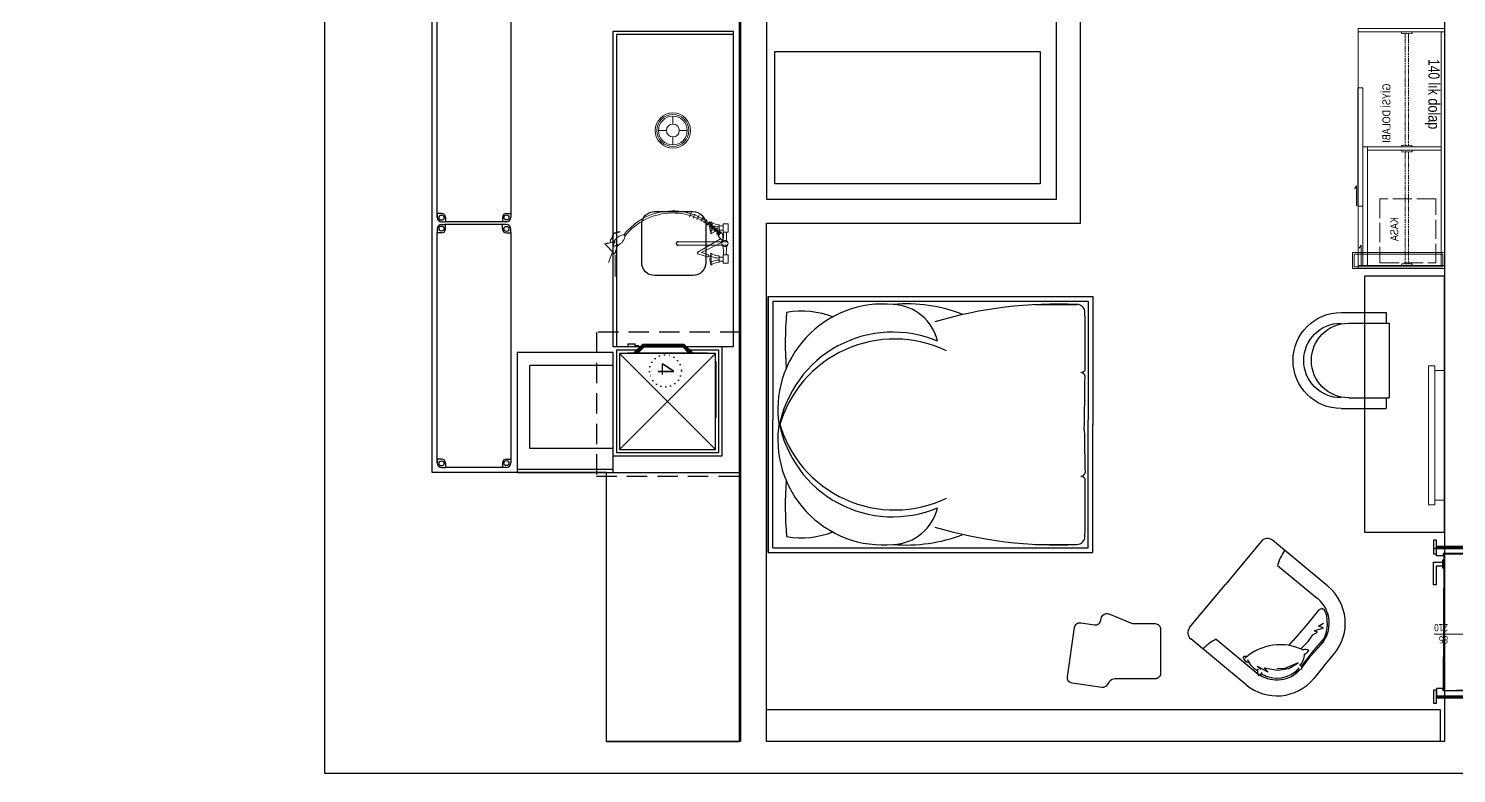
# Model space of a CAD drawing. Header units: millimetres. Extents: x 7687 to 15428, y -715 to 4028.
# Drawn here: x 12836 to 13728, y -715 to -249 of the extents above; entities that cross this region are included whole.
import ezdxf
from ezdxf.enums import TextEntityAlignment as Align

# ---------------------------------------------------------------- set-up
doc = ezdxf.new("R2010")
doc.units = ezdxf.units.MM
for name, pattern in [('ACAD_ISO02W100', [15, 12, -3]), ('ACAD_ISO07W100', [3, 0, -3]), ('DASHDOT', [1, 0.5, -0.25, 0, -0.25]), ('HIDDEN', [0.375, 0.25, -0.125]), ('HIDDENX2', [19.05, 12.7, -6.35])]:
    doc.linetypes.add(name, pattern=pattern)
for name, color, linetype, lineweight in [('A-WINDOW_TAG', 2, 'Continuous', 5), ('ahşap kesit', 44, 'Continuous', 40), ('AHŞAP_gör', 44, 'Continuous', 20), ('gorunus01', 252, 'Continuous', 9), ('mermer', 13, 'Continuous', 25), ('MİMARİ SEYREK Y', 253, 'ACAD_ISO07W100', 25), ('olcu', 1, 'Continuous', 18), ('SS_FURNITURE', 23, 'Continuous', 25), ('SS_TEXT', 7, 'Continuous', 20)]:
    doc.layers.add(name, color=color, linetype=linetype, lineweight=lineweight)
for name, color, linetype in [('AI-kapi', 1, 'Continuous'), ('FAGOR MUTFAK', 171, 'Continuous'), ('GOR020', 140, 'Continuous'), ('KITCHEN', 1, 'Continuous'), ('TEFRIS', 44, 'Continuous')]:
    doc.layers.add(name, color=color, linetype=linetype)
doc.layers.add('ss_glass furniture', color=7, linetype='Continuous', lineweight=9, true_color=0x85abb0)
doc.styles.add('ARIEL50SD', font='ARIALN.TTF', dxfattribs={"height": 9})
doc.styles.add('OTEL AKSARAY', font='', dxfattribs={"width": 0.8})
doc.styles.get("Standard").update_dxf_attribs({"font": 'arial.ttf'})
doc.styles.get('OTEL AKSARAY').set_extended_font_data('FrankRuehl')

# ---------------------------------------------------------------- blocks, each defined once
blk = doc.blocks.new('WINDOW_TAG')
blk.add_line((0, -813), (0, 0))
blk.add_circle((0, 166), 166)
at = {"style": 'ARIEL50SD'}
blk.add_attdef('POZNO', text='', height=90, dxfattribs=at).set_placement((0, 166), align=Align.MIDDLE)
blk.add_attdef('WIDTH', text='', height=90, rotation=90, dxfattribs=at).set_placement((0, -813), align=Align.BOTTOM_LEFT)
blk.add_attdef('HEIGHT', text='', height=90, rotation=90, dxfattribs=at).set_placement((35, -813), align=Align.TOP_LEFT)
blk = doc.blocks.new('södb')
at = {"color": 1}
for points in [[(11995.55, 1679.62), (11995.55, 1671.62), (11997.55, 1671.62), (11997.55, 1679.62)], [(12017.48, 1677.62), (12017.48, 1669.62), (12019.48, 1669.62), (12019.48, 1677.62)], [(12017.48, 1674.52), (12017.48, 1673.02), (11997.55, 1673.02), (11997.55, 1674.52)], [(11997.55, 1588.07), (11997.55, 1593.37), (11996.85, 1593.37), (11996.85, 1588.07)], [(12012.78, 1588.07), (12012.78, 1593.37), (12013.48, 1593.37), (12013.48, 1588.07)], [(11995.55, 1582.42), (11995.55, 1574.42), (11997.55, 1574.42), (11997.55, 1582.42)], [(12017.48, 1581.02), (12017.48, 1579.52), (11997.55, 1579.52), (11997.55, 1581.02)], [(12017.48, 1584.42), (12017.48, 1575.82), (12019.48, 1575.82), (12019.48, 1584.42)]]:
    blk.add_lwpolyline(points, close=True, dxfattribs=at)
at = {"color": 8, "linetype": 'HIDDEN'}
blk.add_lwpolyline([(11997.55, 1669.62), (11913.26, 1669.62)], dxfattribs=at)
at = {"color": 1}
for points in [[(11997.55, 1673.77), (12017.48, 1673.77)], [(11997.55, 1673.02), (11997.55, 1670.02), (12013.28, 1670.02), (12013.28, 1668.52), (12017.48, 1668.52), (12017.48, 1671.49), (12017.48, 1671.49), (12017.48, 1673.02)], [(12017.48, 1673.02), (11997.55, 1673.02)], [(12012.78, 1584.32), (11997.55, 1584.32), (11997.55, 1669.62), (12013.18, 1669.84), (12012.78, 1584.32)], [(11990.95, 1603.51), (11990.95, 1603.51), (11990.95, 1589.51), (11996.85, 1589.51), (11996.85, 1592.01), (11992.7, 1592.01), (11992.7, 1603.51)], [(11992.7, 1603.51), (11990.95, 1603.51)], [(12019.38, 1603.62), (12019.38, 1603.62), (12019.38, 1589.62), (12013.48, 1589.62), (12013.48, 1592.12), (12017.63, 1592.12), (12017.63, 1603.62)], [(12017.63, 1603.62), (12019.38, 1603.62)], [(11997.55, 1581.02), (11997.55, 1584.02), (12013.28, 1584.02), (12013.28, 1585.52), (12017.48, 1585.52), (12017.48, 1582.56), (12017.48, 1582.56), (12017.48, 1581.02), (12019.48, 1581.02), (11997.55, 1581.02)], [(11997.55, 1580.27), (12017.48, 1580.27)]]:
    blk.add_lwpolyline(points, dxfattribs=at)
at = {"color": 8, "linetype": 'HIDDEN'}
blk.add_arc((12001.49, 1672.52), 88.29, 181.8822, 267.44214, dxfattribs=at)
at = {"layer": 'A-WINDOW_TAG'}
ref = blk.add_blockref('WINDOW_TAG', (11978.24, 1634.47), dxfattribs=dict(at, xscale=-0.05000000000000022, yscale=0.05000000000000022, zscale=0.05000000000000022, rotation=89.99932410386701))
ref.add_attrib('WIDTH', '85', dxfattribs={"layer": '0', "height": 4.5, "rotation": 359.99932, "style": 'ARIEL50SD'}).set_placement((12010.32, 1634.47), align=Align.BOTTOM_LEFT)
ref.add_attrib('HEIGHT', '210', dxfattribs={"layer": '0', "height": 4.5, "rotation": 359.99932, "style": 'ARIEL50SD'}).set_placement((12010.38, 1632.74), align=Align.TOP_LEFT)
ref.add_attrib('POZNO', 'K3', dxfattribs={"layer": '0', "height": 4.5, "style": 'ARIEL50SD'}).set_placement((11969.94, 1634.47), align=Align.MIDDLE)
blk = doc.blocks.new('dt')
at = {"color": 30, "linetype": 'DASHDOT', "true_color": 0xf26722}
for p, q in [((92634.96, -4949.63), (92704.95, -4949.63)), ((92708.97, -4949.63), (92778.96, -4949.63)), ((92634.96, -4951.63), (92704.95, -4951.63)), ((92708.97, -4951.63), (92778.96, -4951.63))]:
    blk.add_line(p, q, dxfattribs=at)
at = {"color": 242, "linetype": 'ACAD_ISO02W100', "true_color": 0xcd2027}
blk.add_lwpolyline([(92738.46, -4933.83), (92778.46, -4933.83), (92778.46, -4968.83), (92738.46, -4968.83), (92738.46, -4933.83)], dxfattribs=at)
at = {"color": 30, "linetype": 'DASHDOT', "true_color": 0xf26722}
for points in [[(92633.95, -4947.33), (92634.96, -4947.33), (92634.96, -4953.93), (92633.95, -4953.93)], [(92705.96, -4947.33), (92704.95, -4947.33), (92704.95, -4953.93), (92705.96, -4953.93)], [(92707.96, -4947.33), (92708.97, -4947.33), (92708.97, -4953.93), (92707.96, -4953.93)], [(92779.97, -4947.33), (92778.96, -4947.33), (92778.96, -4953.93), (92779.97, -4953.93)]]:
    blk.add_lwpolyline(points, close=True, dxfattribs=at)
at = {"layer": 'ahşap kesit', "lineweight": -2}
for p, q in [((92633.95, -4974.13), (92633.95, -4920.13)), ((92633.95, -4920.13), (92779.97, -4920.13)), ((92779.97, -4920.13), (92779.97, -4974.13)), ((92705.96, -4972.13), (92705.96, -4926.15)), ((92705.96, -4926.15), (92707.96, -4926.15)), ((92707.96, -4972.13), (92707.96, -4926.15)), ((92779.97, -4972.13), (92633.95, -4972.13))]:
    blk.add_line(p, q, dxfattribs=at)
for points in [[(92779.97, -4920.13), (92781.97, -4920.13), (92781.97, -4974.13), (92631.95, -4974.13), (92631.95, -4920.13), (92633.95, -4920.13)], [(92742.7, -4919.17), (92730.26, -4919.17), (92732.13, -4917.85)], [(92779.71, -4922.19), (92767.26, -4922.19), (92769.13, -4920.87)]]:
    blk.add_lwpolyline(points, dxfattribs=at)
for points in [[(92668.96, -4920.11), (92742.96, -4920.11), (92742.96, -4923.13), (92668.96, -4923.13)], [(92705.96, -4923.13), (92779.97, -4923.13), (92779.97, -4926.15), (92705.96, -4926.15)]]:
    blk.add_lwpolyline(points, close=True, dxfattribs=at)
at = {"layer": 'SS_TEXT', "char_height": 5, "attachment_point": 7, "rotation": 360}
for s, insert in [('\\pi27.06147;{\\W0.8;GİYSİ DOLABI}', (92639.35, -4940.44, -41.69)), ('\\pi37.88548;{\\W0.8;KASA}', (92711.96, -4945.37, -41.69))]:
    blk.add_mtext_dynamic_manual_height_columns(s, width=90.2785, gutter_width=12.5, heights=[49.87], dxfattribs=dict(at, insert=insert))
blk = doc.blocks.new('453Q4')
at = {"layer": 'TEFRIS'}
for p, q in [((1446.85, 4880.58), (1446.85, 4800.58)), ((1449.85, 4877.58), (1449.85, 4803.58)), ((1449.85, 4877.58), (1646.85, 4877.58)), ((1613.43, 4875.58), (1639.85, 4875.58)), ((1646.85, 4877.58), (1646.85, 4803.58)), ((1446.85, 4720.58), (1446.85, 4800.58)), ((1449.85, 4723.58), (1449.85, 4803.58)), ((1646.85, 4723.58), (1646.85, 4803.58)), ((1449.85, 4723.58), (1646.85, 4723.58)), ((1613.43, 4725.58), (1639.85, 4725.58))]:
    blk.add_line(p, q, dxfattribs=at)
for points in [[(1446.85, 4880.58), (1649.85, 4880.58), (1649.85, 4800.58)], [(1446.85, 4800.58), (1446.85, 4800.58), (1446.85, 4880.58)], [(1446.85, 4720.58), (1649.85, 4720.58), (1649.85, 4800.58)], [(1446.85, 4800.58), (1446.85, 4800.58), (1446.85, 4720.58)]]:
    blk.add_lwpolyline(points, dxfattribs=at)
for centre, radius, start, end in [((1518.85, 4809.94), 65.94, 84.58806, 189.40422), ((1467.67, 4817.97), 53.46, 68.04557, 99.95685), ((1533.17, 4776.62), 99.3, 69.14218, 94.67824), ((1523.72, 4845.73), 29.88, 13.25582, 87.40212), ((1627.73, 4606.65), 269.21, 87.41977, 106.53848), ((1639.85, 4870.58), 5, 0, 90), ((1668.77, 4851.43), 211.22, 174.7863, 184.28056), ((466.09, 4849.62), 1178.94, 359.27121, 1.019), ((1524.71, 4786.2), 72.09, 67.06558, 169.63304), ((1525.9, 4779.18), 74.82, 64.29347, 164.50487), ((1642.3, 4836.16), 3.05, 268.10178, 329.78786), ((1641.99, 4830.15), 2.97, 13.38104, 86.03795), ((-1784.58, 4862.87), 3429.61, 358.9043, 359.46488), ((1518.85, 4791.23), 65.94, 170.59578, 275.41194), ((1524.71, 4814.97), 72.09, 190.36696, 292.93442), ((1525.9, 4821.99), 74.82, 195.49513, 295.70653), ((4723.03, 4838.36), 3078.9, 180.76437, 181.26594), ((1668.77, 4749.74), 211.22, 175.71944, 185.2137), ((1641.99, 4771.02), 2.97, 273.96205, 346.61896), ((1642.3, 4765.01), 3.05, 30.21214, 91.89822), ((466.09, 4751.55), 1178.94, 358.981, 0.72879), ((1523.72, 4755.44), 29.88, 272.59788, 346.74418), ((1467.67, 4783.2), 53.46, 260.04315, 291.95443), ((1533.17, 4824.55), 99.3, 265.32176, 290.85782), ((1627.73, 4994.52), 269.21, 253.46152, 272.58023), ((1639.85, 4730.58), 5, 270, 0)]:
    blk.add_arc(centre, radius, start, end, dxfattribs=at)
blk = doc.blocks.new('gj')
at = {"layer": 'TEFRIS'}
for p, q in [((94179.6, -4419.09), (94188.71, -4414.97)), ((94179.6, -4419.09), (94170.49, -4423.21)), ((94192.44, -4424.26), (94183.89, -4428.59)), ((94195.04, -4424.18), (94198.2, -4422.7)), ((94184.19, -4429.25), (94171.79, -4434.66)), ((94175.26, -4432.04), (94183.89, -4428.59)), ((94184.19, -4429.25), (94192.2, -4425.5)), ((94200.01, -4427.46), (94193.29, -4428.01)), ((94193.29, -4428.01), (94202.19, -4428.63)), ((94206.75, -4429.55), (94200.01, -4427.46)), ((94202.19, -4428.63), (94206.71, -4430.56)), ((94213.52, -4434.61), (94206.75, -4429.55)), ((94217.06, -4437.32), (94212.64, -4431.2)), ((94212.64, -4431.2), (94213.52, -4434.61)), ((94212.86, -4431.51), (94212.82, -4431.53)), ((94214.95, -4429.31), (94214.84, -4429.43)), ((94232.68, -4463.69), (94218.79, -4432.97)), ((94228.4, -4429.95), (94246.94, -4470.96)), ((94166.39, -4441.25), (94164.11, -4446.69)), ((94168.72, -4437.75), (94166.39, -4441.25)), ((94171.98, -4434.48), (94168.72, -4437.75)), ((94175.37, -4441.6), (94169.27, -4440.76)), ((94169.27, -4440.76), (94171.64, -4443.12)), ((94177.3, -4439.75), (94173.83, -4440.01)), ((94173.83, -4440.01), (94175.37, -4441.6)), ((94176.87, -4447.46), (94189.9, -4441.88)), ((94181.6, -4437.32), (94177.3, -4439.75)), ((94186.19, -4435.83), (94181.6, -4437.32)), ((94187.01, -4435.49), (94186.19, -4435.83)), ((94187.01, -4435.49), (94187.81, -4435.1)), ((94193.59, -4440.39), (94189.9, -4441.88)), ((94215.82, -4434.57), (94217.06, -4437.32)), ((94164.11, -4446.69), (94164.03, -4450.49)), ((94164.03, -4450.49), (94164.9, -4452.05)), ((94167.36, -4452.08), (94176.87, -4447.46)), ((94171.64, -4443.12), (94168.17, -4443.39)), ((94178.01, -4488.4), (94164.62, -4458.79)), ((94164.9, -4452.05), (94167.36, -4452.08)), ((94155.51, -4462.91), (94174.04, -4503.91)), ((94244.44, -4477.58), (94212.55, -4491.99)), ((94180.66, -4506.41), (94212.55, -4491.99))]:
    blk.add_line(p, q, dxfattribs=at)
for centre, radius, start, end in [((94201.07, -4442.31), 30, 24.32466, 114.32466), ((94182.84, -4450.55), 30, 114.32466, 204.32466), ((94201.07, -4442.31), 20, 115.54747, 117.29933), ((94197.33, -4425.87), 5.14, 155.00983, 187.08972), ((94193.33, -4426.62), 2.98, 50.12729, 104.15262), ((94201.07, -4442.31), 20, 31.86597, 111.30112), ((94201.11, -4442.28), 18.8, 32.9564, 112.59431), ((94182.84, -4450.55), 20, 112.2834, 204.32466), ((94187.02, -4437.54), 6.37, 87.29515, 119.67356), ((94186.83, -4430.8), 3.12, 201.97107, 273.41098), ((94212.6, -4413.78), 32.7, 218.03011, 286.02392), ((94195.82, -4435.24), 9.51, 107.48189, 154.6397), ((94218.72, -4436.76), 5.06, 88.65279, 122.05128), ((94213.21, -4432.15), 5.64, 319.91431, 4.45982), ((94201.07, -4442.31), 20, 24.32466, 27.63811), ((94208.14, -4442.48), 12.59, 353.91487, 37.26058), ((94218.54, -4445.25), 4.16, 343.11248, 58.55354), ((94222.68, -4442.6), 3.86, 230.40025, 267.59257), ((94182.84, -4450.55), 20, 201.01121, 204.32466), ((94233.07, -4435.51), 28.19, 269.21179, 290.3334), ((94242.38, -4473.02), 5, 294.32466, 24.32466), ((94156.59, -4470.07), 28.19, 298.31592, 319.43753), ((94178.6, -4501.85), 5, 204.32466, 294.32466)]:
    blk.add_arc(centre, radius, start, end, dxfattribs=at)
blk = doc.blocks.new('tv')
at = {"layer": 'ss_glass furniture', "linetype": 'Continuous', "lineweight": 0}
blk.add_line((-6, -3), (-6, 84), dxfattribs=at)
for points in [[(-6, -3), (-10, -3), (-10, 84), (-6, 84)], [(-6, 0), (0, 0), (0, 81), (-6, 81)]]:
    blk.add_lwpolyline(points, dxfattribs=at)
blk = doc.blocks.new('A$C63CA7753')
at = {"layer": 'TEFRIS'}
for p, q in [((0.3, 0.6), (0.581, 0.6)), ((0.581, 0.5333), (0.581, 0.6)), ((0.3476, 0.5333), (0.6, 0.5333)), ((0.6, 0.0667), (0.6, 0.5333)), ((0.3476, 0.0667), (0.6, 0.0667)), ((0.581, 0), (0.581, 0.0667)), ((0.3, 0), (0.581, 0))]:
    blk.add_line(p, q, dxfattribs=at)
for centre, radius in [((0.3, 0.3), 0.3), ((0.3, 0.3), 0.2333), ((0.3476, 0.3), 0.2333)]:
    blk.add_arc(centre, radius, 90.00002, 269.99997, dxfattribs=at)
blk = doc.blocks.new('fhfhhdf')
at = {"layer": 'KITCHEN'}
for p, q in [((12680.57, 2257.32), (12680.57, 2255.32)), ((12680.57, 2257.32), (12685.07, 2257.32)), ((12685.07, 2255.32), (12685.07, 2257.32)), ((12688.03, 2255.32), (12671.42, 2255.32)), ((12673.42, 2253.32), (12673.42, 2189.32)), ((12686.03, 2253.32), (12673.42, 2253.32)), ((12675.42, 2251.32), (12675.42, 2191.32)), ((12735.42, 2251.32), (12675.42, 2251.32)), ((12735.42, 2191.32), (12675.42, 2251.32)), ((12735.42, 2251.32), (12675.42, 2191.32)), ((12680.42, 2251.47), (12680.42, 2251.42)), ((12680.42, 2251.42), (12680.42, 2251.32)), ((12685.42, 2251.42), (12680.42, 2251.42)), ((12689.86, 2257.15), (12684.18, 2251.47)), ((12690.07, 2256.65), (12684.89, 2251.47)), ((12729.42, 2251.42), (12685.42, 2251.42)), ((12685.78, 2256.22), (12685.78, 2255.32)), ((12685.78, 2256.22), (12687.28, 2256.22)), ((12690.4, 2255.85), (12686.02, 2251.47)), ((12691.1, 2255.85), (12686.73, 2251.47)), ((12687.28, 2255.32), (12687.28, 2256.22)), ((12689.86, 2257.15), (12715.6, 2257.15)), ((12690.07, 2256.65), (12715.4, 2256.65)), ((12690.4, 2255.85), (12715.07, 2255.85)), ((12714.89, 2255.32), (12690.58, 2255.32)), ((12690.6, 2255.35), (12714.86, 2255.35)), ((12699.03, 2255.32), (12699.03, 2255.34)), ((12714.86, 2255.35), (12718.74, 2251.47)), ((12715.07, 2255.85), (12719.44, 2251.47)), ((12715.4, 2256.65), (12720.58, 2251.47)), ((12715.6, 2257.15), (12721.28, 2251.47)), ((12739.42, 2255.32), (12717.43, 2255.32)), ((12737.42, 2253.32), (12719.43, 2253.32)), ((12728.95, 2251.47), (12728.95, 2251.42)), ((12729.42, 2251.42), (12729.42, 2251.32)), ((12730.42, 2251.42), (12729.42, 2251.42)), ((12730.42, 2251.42), (12730.42, 2251.32)), ((12735.42, 2191.32), (12735.42, 2251.32)), ((12737.42, 2189.32), (12737.42, 2253.32)), ((12739.42, 2187.32), (12739.42, 2255.32)), ((12671.42, 2195.32), (12671.42, 2247.32)), ((12735.52, 2246.32), (12735.42, 2246.32)), ((12735.52, 2246.32), (12735.52, 2235.32)), ((12735.62, 2246.32), (12735.52, 2246.32)), ((12735.52, 2235.32), (12735.42, 2235.32)), ((12735.52, 2235.32), (12735.52, 2212.82)), ((12735.52, 2212.82), (12735.42, 2212.82)), ((12735.62, 2213.08), (12735.52, 2213.08)), ((12735.52, 2212.82), (12735.52, 2211.32)), ((12735.52, 2211.32), (12735.42, 2211.32)), ((12671.42, 2187.32), (12739.42, 2187.32)), ((12673.42, 2189.32), (12737.42, 2189.32)), ((12675.42, 2191.32), (12735.42, 2191.32))]:
    blk.add_line(p, q, dxfattribs=at)
for points in [[(12690.07, 2256.65), (12690.03, 2256.74), (12689.99, 2256.82), (12689.96, 2256.9), (12689.93, 2256.97), (12689.91, 2257.03), (12689.89, 2257.08), (12689.87, 2257.12), (12689.86, 2257.14), (12689.86, 2257.15)], [(12690.6, 2255.35), (12690.6, 2255.36), (12690.59, 2255.38), (12690.58, 2255.42), (12690.56, 2255.47), (12690.53, 2255.53), (12690.5, 2255.6), (12690.47, 2255.68), (12690.43, 2255.76), (12690.4, 2255.85)], [(12715.07, 2255.85), (12715.03, 2255.76), (12714.99, 2255.68), (12714.96, 2255.6), (12714.93, 2255.53), (12714.91, 2255.47), (12714.89, 2255.42), (12714.87, 2255.38), (12714.86, 2255.36), (12714.86, 2255.35)], [(12715.6, 2257.15), (12715.6, 2257.14), (12715.59, 2257.11), (12715.57, 2257.07), (12715.54, 2257), (12715.51, 2256.93), (12715.48, 2256.84), (12715.44, 2256.75), (12715.4, 2256.65)]]:
    blk.add_lwpolyline(points, dxfattribs=at)
for points, knots in [([(12680.42, 2251.47), (12680.86, 2251.47), (12681.73, 2251.47), (12682.97, 2251.47), (12684.11, 2251.47), (12684.82, 2251.47), (12685.17, 2251.47)], [0, 0, 0, 0, 0.286763, 0.567468, 0.784796, 1, 1, 1, 1]), ([(12685.67, 2251.47), (12686.19, 2251.47), (12687.22, 2251.47), (12688.78, 2251.47), (12690.35, 2251.47), (12691.91, 2251.47), (12693.64, 2251.47), (12696.54, 2251.47), (12698.59, 2251.47), (12700.69, 2251.47), (12702.83, 2251.47), (12705.01, 2251.47), (12707.19, 2251.47), (12709.36, 2251.47), (12711.32, 2251.47), (12712.06, 2251.47), (12713.59, 2251.47), (12715.11, 2251.47), (12716.62, 2251.47), (12718.12, 2251.47), (12719.61, 2251.47), (12720.98, 2251.47), (12722.24, 2251.47), (12723.39, 2251.47), (12724.52, 2251.47), (12725.65, 2251.47), (12726.77, 2251.47), (12727.88, 2251.47), (12728.59, 2251.47), (12728.95, 2251.47)], [0, 0, 0, 0, 0.034964, 0.06978, 0.104574, 0.139432, 0.174407, 0.220418, 0.266657, 0.31306, 0.362841, 0.412535, 0.461979, 0.511024, 0.559555, 0.593876, 0.627913, 0.661703, 0.695313, 0.728848, 0.762458, 0.796335, 0.823297, 0.850704, 0.878705, 0.90746, 0.937142, 0.967927, 1, 1, 1, 1]), ([(12735.62, 2246.32), (12735.62, 2245.96), (12735.62, 2245.24), (12735.62, 2244.12), (12735.62, 2242.98), (12735.62, 2241.84), (12735.62, 2235.57), (12735.62, 2234.17), (12735.62, 2232.64), (12735.62, 2231.06), (12735.62, 2229.44), (12735.62, 2227.78), (12735.62, 2226.11), (12735.62, 2224.43), (12735.62, 2222.85), (12735.62, 2221.36), (12735.62, 2219.97), (12735.62, 2218.58), (12735.62, 2217.19), (12735.62, 2215.8), (12735.62, 2214.52), (12735.62, 2213.35), (12735.62, 2212.28), (12735.62, 2211.21), (12735.62, 2215.15), (12735.62, 2214.1), (12735.62, 2213.42), (12735.62, 2213.08)], [0, 0, 0, 0, 0.036878, 0.07256, 0.107403, 0.141717, 0.175762, 0.220265, 0.264975, 0.310073, 0.358895, 0.408202, 0.457876, 0.507746, 0.557623, 0.599058, 0.640284, 0.681243, 0.721924, 0.76237, 0.802699, 0.834435, 0.86636, 0.89865, 0.931516, 0.965207, 1, 1, 1, 1])]:
    blk.add_open_spline(points, degree=3, knots=knots, dxfattribs=at)
at = {"layer": 'MİMARİ SEYREK Y'}
blk.add_circle((12704.01, 2240.42), 10, dxfattribs=at)
at = {"layer": 'MİMARİ SEYREK Y', "insert": (12699.33, 2237.67), "char_height": 10, "attachment_point": 9, "rotation": 270}
blk.add_mtext_dynamic_manual_height_columns('4', width=34.1037, gutter_width=12.5, heights=[0], dxfattribs=at)

msp = doc.modelspace()

# ---------------------------------------------------------------- linework, layer by layer
at = {"color": 240, "true_color": 0xed1f24}
for p, q in [((13088.23, -526.84), (13088.23, 526.16)), ((13088.23, -526.84), (13088.23, 526.16)), ((13280.86, 251.16), (13280.86, -694.84)), ((13197.23, -526.84), (13088.23, -526.84)), ((13197.23, -694.84), (13197.23, -526.84)), ((13197.23, -526.84), (13280.23, -526.84)), ((13280.23, -694.84), (13197.23, -694.84))]:
    msp.add_line(p, q, dxfattribs=at)
at = {"color": 0}
msp.add_line((13205.23, -376.25), (13205.28, -376.52), dxfattribs=at)
at = {"color": 240, "linetype": 'HIDDENX2', "true_color": 0xed1f24}
msp.add_lwpolyline([(13190.86, -529.11), (13280.86, -529.11), (13280.86, -439.11), (13190.86, -439.11)], close=True, dxfattribs=at)
at = {"layer": 'AHŞAP_gör'}
msp.add_lwpolyline([(13663.23, -399.33), (13720.73, -399.33), (13720.73, -389.33), (13663.3, -389.33), (13663.23, -399.33)], dxfattribs=at)
msp.add_lwpolyline([(13664.24, -398.33), (13719.73, -398.33), (13719.73, -390.33), (13664.29, -390.33)], close=True, dxfattribs=at)
at = {"layer": 'FAGOR MUTFAK', "ltscale": 0.2}
for p, q in [((13091.4, -365.15), (13091.4, -223.15)), ((13137.4, -223.15), (13137.4, -365.15)), ((13094.14, -364.81), (13091.4, -364.81)), ((13091.4, -367.25), (13091.4, -365.15)), ((13091.4, -365.15), (13091.4, -367.25)), ((13091.4, -365.15), (13091.4, -367.25)), ((13134.66, -364.81), (13137.4, -364.81)), ((13137.4, -365.15), (13137.4, -367.25)), ((13137.4, -365.15), (13137.4, -367.25)), ((13091.4, -374.62), (13091.4, -376.72)), ((13094.3, -370.15), (13096.4, -370.15)), ((13094.3, -370.15), (13096.4, -370.15)), ((13094.3, -370.15), (13096.4, -370.15)), ((13094.3, -371.72), (13096.4, -371.72)), ((13132.4, -370.15), (13096.4, -370.15)), ((13132.4, -371.72), (13096.4, -371.72)), ((13096.64, -367.31), (13096.64, -370.15)), ((13096.64, -374.56), (13096.64, -371.72)), ((13132.16, -367.31), (13132.16, -370.15)), ((13132.16, -374.56), (13132.16, -371.72)), ((13134.5, -370.15), (13132.4, -370.15)), ((13134.5, -370.15), (13132.4, -370.15)), ((13134.5, -371.72), (13132.4, -371.72)), ((13137.4, -376.72), (13137.4, -374.62)), ((13091.4, -518.72), (13091.4, -376.72)), ((13094.14, -377.06), (13091.4, -377.06)), ((13134.66, -377.06), (13137.4, -377.06)), ((13137.4, -376.72), (13137.4, -518.72)), ((13094.14, -518.38), (13091.4, -518.38)), ((13091.4, -520.82), (13091.4, -518.72)), ((13091.4, -518.72), (13091.4, -520.82)), ((13091.4, -518.72), (13091.4, -520.82)), ((13094.3, -523.72), (13096.4, -523.72)), ((13094.3, -523.72), (13096.4, -523.72)), ((13094.3, -523.72), (13096.4, -523.72)), ((13132.4, -523.72), (13096.4, -523.72)), ((13096.64, -520.88), (13096.64, -523.72)), ((13132.16, -520.88), (13132.16, -523.72)), ((13134.5, -523.72), (13132.4, -523.72)), ((13134.5, -523.72), (13132.4, -523.72)), ((13134.66, -518.38), (13137.4, -518.38)), ((13137.4, -518.72), (13137.4, -520.82)), ((13137.4, -518.72), (13137.4, -520.82))]:
    msp.add_line(p, q, dxfattribs=at)
at = {"layer": 'FAGOR MUTFAK'}
for p, q in [((13201.38, -459.84), (13149.38, -459.84)), ((13149.38, -511.84), (13149.38, -459.84)), ((13201.38, -511.84), (13149.38, -511.84))]:
    msp.add_line(p, q, dxfattribs=at)
for points in [[(13276.38, -448.3), (13201.38, -448.3), (13201.38, -251.04), (13276.38, -251.04)], [(13201.38, -526.84), (13201.38, -451.84), (13141.38, -451.84), (13141.38, -526.84)], [(13201.38, -526.84), (13201.38, -524.84), (13141.38, -524.84), (13141.38, -526.84)]]:
    msp.add_lwpolyline(points, close=True, dxfattribs=at)
msp.add_lwpolyline([(13201.38, -448.3), (13201.38, -251.04), (13276.38, -251.04), (13276.38, -253.04), (13203.38, -253.04), (13203.38, -448.3), (13201.38, -448.3)], dxfattribs=at)
msp.add_lwpolyline([(13251.18, -403.66), (13227.18, -403.66, -0.414214), (13219.18, -395.66), (13219.18, -371.66, -0.414214), (13227.18, -363.66), (13251.18, -363.66, -0.414214), (13259.18, -371.66), (13259.18, -395.66, -0.414214)], format="xyb", close=True, dxfattribs=at)
at = {"layer": 'FAGOR MUTFAK', "ltscale": 0.2}
for centre in [(13134.66, -367.31), (13094.13, -367.51), (13094.13, -374.36), (13134.66, -374.56), (13094.13, -521.08), (13134.66, -520.88)]:
    msp.add_circle(centre, 1.6, dxfattribs=at)
for centre, radius, start, end in [((13094.14, -367.31), 2.5, 0, 90), ((13134.66, -367.31), 2.5, 90, 180), ((13094.3, -367.25), 2.9, 180, 270), ((13094.3, -367.25), 2.9, 180, 270), ((13094.3, -367.25), 2.9, 180, 270), ((13094.3, -374.62), 2.9, 90, 180), ((13094.3, -374.62), 2.9, 90, 180), ((13094.14, -374.56), 2.5, 270, 0), ((13134.66, -374.56), 2.5, 180, 270), ((13134.5, -367.25), 2.9, 270, 0), ((13134.5, -367.25), 2.9, 270, 0), ((13134.5, -374.62), 2.9, 0, 90), ((13094.3, -520.82), 2.9, 180, 270), ((13094.3, -520.82), 2.9, 180, 270), ((13094.3, -520.82), 2.9, 180, 270), ((13094.14, -520.88), 2.5, 0, 90), ((13134.66, -520.88), 2.5, 90, 180), ((13134.5, -520.82), 2.9, 270, 0), ((13134.5, -520.82), 2.9, 270, 0)]:
    msp.add_arc(centre, radius, start, end, dxfattribs=at)
at = {"layer": 'gorunus01'}
for p, q in [((13238.66, -309.04), (13238.66, -304.04)), ((13234.66, -313.04), (13229.66, -313.04)), ((13238.66, -317.04), (13238.66, -322.04)), ((13242.66, -313.04), (13247.66, -313.04)), ((13250.02, -364.47), (13249.03, -367.17)), ((13252.41, -365.26), (13251.41, -367.97)), ((13255.1, -366.24), (13253.54, -368.67)), ((13257.59, -367.24), (13256.03, -369.67)), ((13259.96, -368.75), (13257.97, -370.83)), ((13261.85, -370.04), (13259.86, -372.13)), ((13263.34, -371.43), (13261.35, -373.52)), ((13264.93, -372.62), (13262.94, -374.71)), ((13266.43, -373.92), (13264.44, -376.01)), ((13267.62, -375.86), (13267.62, -371.96)), ((13270.11, -372.61), (13267.62, -372.61)), ((13270.11, -376.51), (13270.11, -371.31)), ((13270.11, -371.31), (13273.2, -371.31)), ((13199.54, -381.67), (13200.45, -380.38)), ((13199.86, -382.58), (13199.54, -381.67)), ((13200.45, -380.38), (13201.31, -377.11)), ((13201.53, -377.7), (13201.2, -380.54)), ((13201.2, -380.54), (13201.63, -382.48)), ((13201.31, -377.11), (13205.23, -376.25)), ((13205.28, -376.52), (13201.53, -377.7)), ((13272.24, -382.69), (13241.78, -382.69)), ((13254.24, -389.12), (13268.46, -380.66)), ((13269.87, -382.67), (13256.58, -389.37)), ((13267.82, -375.41), (13265.83, -377.5)), ((13268.12, -376.01), (13266.13, -378.09)), ((13268.62, -376.4), (13266.63, -378.49)), ((13268.91, -376.7), (13266.92, -378.79)), ((13267.62, -375.21), (13270.11, -375.21)), ((13270.11, -376.51), (13273.2, -376.51)), ((13202.48, -390.28), (13196.17, -383.89)), ((13200.73, -389.5), (13198.48, -395.51)), ((13202.53, -390.85), (13202.53, -404.22)), ((13241.78, -384.64), (13272.24, -384.64)), ((13260.27, -392.01), (13254.33, -390.03)), ((13260.69, -390.74), (13256.58, -389.37)), ((13267.62, -395.36), (13267.62, -391.46)), ((13270.11, -392.11), (13267.62, -392.11)), ((13270.11, -396.01), (13270.11, -390.81)), ((13270.11, -390.81), (13273.21, -390.81)), ((13267.62, -394.71), (13270.11, -394.71)), ((13270.11, -396.01), (13273.21, -396.01))]:
    msp.add_line(p, q, dxfattribs=at)
for points in [[(13273.2, -371.31), (13273.2, -376.51)], [(13268.91, -376.7), (13269.91, -377.95), (13269.91, -382.43), (13266.92, -378.79)], [(13273.21, -390.81), (13273.21, -396.01)]]:
    msp.add_lwpolyline(points, dxfattribs=at)
msp.add_lwpolyline([(13208.47, -378.48, -0.239534), (13208.71, -379.24, -0.084415), (13207.99, -381.26, -0.042268), (13206.67, -383.23, -0.030917), (13203.97, -385.01, -0.018265), (13202.48, -390.28, -0.015636), (13203.99, -384.06, -0.092743), (13202.48, -385.3, -0.239534), (13201.72, -385.05, -0.239534), (13201.49, -384.29, -0.086481), (13202.63, -382.53, -0.015152), (13196.17, -383.89, -0.017666), (13201.66, -382.49, -0.032293), (13203.66, -380.13, -0.042268), (13205.67, -378.87, -0.084415), (13207.72, -378.22, -0.239534)], format="xyb", close=True, dxfattribs=at)
for radius in [11, 10, 9, 4]:
    msp.add_circle((13238.66, -313.04), radius, dxfattribs=at)
for centre, radius, start, end in [((13238.47, -401.56), 38.31, 39.04277, 142.33687), ((13238.58, -402.7), 38.13, 40.31725, 141.55853), ((13270.21, -373.91), 8.44, 157.35362, 202.64638), ((13262.75, -370.66), 0.325, 359.99951, 180.00049), ((13260.19, -371.63), 2.44, 341.86586, 23.57425), ((13262.75, -372.61), 0.325, 56.42567, 180.00049), ((13258.6, -373.91), 4.04, 341.21272, 18.78728), ((13267.62, -360.83), 12.43, 247.23277, 270), ((13267.62, -386.99), 12.43, 90, 112.76723), ((13268.01, -362), 9.96, 240.31422, 267.79505), ((13241.78, -383.66), 1.17, 56.44269, 303.55731), ((13241.78, -383.66), 0.975, 90, 270), ((13262.75, -375.21), 0.325, 179.99951, 303.57433), ((13260.18, -376.18), 2.44, 336.48101, 23.51899), ((13262.75, -377.16), 0.325, 180, 0), ((13262.75, -377.16), 0.325, 179.99951, 180), ((13262.75, -377.16), 0.325, 179.99951, 0.00049), ((13268.01, -385.81), 9.96, 92.20495, 119.68578), ((13262.75, -377.16), 0.325, 359.99951, 0), ((13271.18, -383.65), 1.95, 30, 330), ((13271.18, -383.66), 1.89, 132.21673, 148.89955), ((13235.09, -377.02), 35.22, 351.44042, 0.8365), ((13290.71, -378.46), 18.65, 174.00394, 191.77708), ((13272.24, -383.66), 0.975, 270, 90), ((13271.18, -383.66), 1.89, 20.49707, 47.78327), ((13254.49, -389.55), 0.5, 119.50283, 251.54392), ((13260.46, -391.37), 0.67, 252.95056, 72.95056), ((13270.21, -393.41), 8.44, 157.35362, 202.64638), ((13262.75, -390.16), 0.325, 359.99951, 180.00049), ((13260.19, -391.13), 2.44, 341.86586, 23.57425), ((13262.75, -392.11), 0.325, 56.42567, 180.00049), ((13258.6, -393.41), 4.04, 341.21272, 18.78728), ((13267.62, -380.33), 12.43, 247.23277, 270), ((13268.01, -381.5), 9.96, 240.31422, 267.79505), ((13271.18, -383.66), 1.89, 210.91455, 227.78327), ((13244.52, -389.55), 25.78, 357.20011, 10.00908), ((13290.33, -389.13), 18.28, 166.92068, 185.25757), ((13271.18, -383.66), 1.89, 315.33888, 339.78881), ((13260.18, -395.68), 2.44, 336.48101, 23.51899), ((13262.75, -394.71), 0.325, 179.99951, 303.57433), ((13262.75, -396.66), 0.325, 179.99951, 0.00049), ((13262.75, -396.66), 0.325, 179.99951, 180), ((13262.75, -396.66), 0.325, 180, 0), ((13267.62, -406.49), 12.43, 90, 112.76723), ((13268.01, -405.31), 9.96, 92.20495, 119.68578), ((13262.75, -396.66), 0.325, 359.99951, 0)]:
    msp.add_arc(centre, radius, start, end, dxfattribs=at)
at = {"layer": 'mermer'}
for points in [[(13021.23, -714.84), (13021.23, 337.75), (12249.42, 337.75), (11799.25, 337.75), (11799.25, 519.16), (11799.25, 1161.78), (14232.23, 1161.78), (14232.23, -714.84)], [(13297.23, -355.93), (13478.3, -355.93), (13478.3, -101.84), (13297.23, -101.84)]]:
    msp.add_lwpolyline(points, close=True, dxfattribs=at)
for points in [[(13197.23, -694.84), (13280.23, -694.84), (13280.23, -91.84), (13635.1, -91.84), (13635.1, 241.16), (13290.23, 241.16)], [(13720.73, -239.37), (13720.73, -694.84), (13297.23, -694.84), (13297.23, -370.93), (13493.3, -370.93), (13493.3, -342.93), (13493.3, -101.84), (13635.1, -101.84), (13635.1, -239.71), (13720.73, -239.39)]]:
    msp.add_lwpolyline(points, dxfattribs=at)
msp.add_lwpolyline([(13468.24, -263.61), (13468.24, -346.31), (13302.29, -346.31, -0.000477), (13302.29, -263.61)], format="xyb", close=True, dxfattribs=at)
at = {"layer": 'mermer', "color": 61, "true_color": 0xedee99}
msp.add_lwpolyline([(13297.23, -694.84), (13297.23, -674.84), (13718.12, -674.84), (13718.12, -694.84), (13461.57, -694.84)], dxfattribs=at)
at = {"layer": 'SS_FURNITURE'}
msp.add_lwpolyline([(13670.73, -404.09), (13670.73, -563.98), (13720.73, -563.98), (13720.73, -404.09)], close=True, dxfattribs=at)
at = {"layer": 'TEFRIS'}
msp.add_lwpolyline([(13506.62, -661.08), (13488.09, -658.43, -0.414214), (13485.16, -654.52), (13489.58, -623.63, -0.414214), (13493.49, -620.7), (13502.17, -621.94, 0.414214), (13506.08, -619.01), (13506.24, -617.91, -0.486949), (13510.95, -615.19), (13525.18, -620.94, 0.096289), (13526.47, -621.19), (13539.93, -621.19, -0.414214), (13543.39, -624.65), (13543.39, -652.3, -0.414214), (13539.93, -655.75), (13514.79, -655.75, 0.256628), (13511.14, -657.76), (13510.03, -659.51, -0.294874)], format="xyb", close=True, dxfattribs=at)

# ---------------------------------------------------------------- block references
at = {"color": 240, "true_color": 0xed1f24}
msp.add_blockref('fhfhhdf', (529.96, -2703.62), dxfattribs=at)
at = {"xscale": -1, "rotation": 180}
msp.add_blockref('tv', (13720.73, -463), dxfattribs=at)
at = {"rotation": 180}
msp.add_blockref('södb', (25733.29, 1006.73), dxfattribs=at)
at = {"layer": 'AI-kapi'}
msp.add_blockref('453Q4', (11851.29, -5297.33), dxfattribs=at)
at = {"layer": 'GOR020', "linetype": 'Continuous', "xscale": -100, "yscale": 100, "zscale": 100, "rotation": 180}
msp.add_blockref('A$C63CA7753', (13626.14, -426.76), dxfattribs=at)
at = {"layer": 'olcu', "xscale": -1, "rotation": 90}
msp.add_blockref('dt', (8746.6, 92382.64), dxfattribs=at)
at = {"layer": 'TEFRIS', "rotation": 205.9892665709721}
msp.add_blockref('gj', (100237.71, 36649.72), dxfattribs=at)

# ---------------------------------------------------------------- texts
at = {"layer": 'mermer', "insert": (13717.73, -268.37), "char_height": 7.0359, "attachment_point": 1, "rotation": 270, "style": 'OTEL AKSARAY'}
msp.add_mtext_dynamic_manual_height_columns('140 l{\\fArial|b0|i0|c162|p34;ık dolap}', width=89.3969, gutter_width=183.23, heights=[0], dxfattribs=at)

doc.saveas('drawing.dxf')
